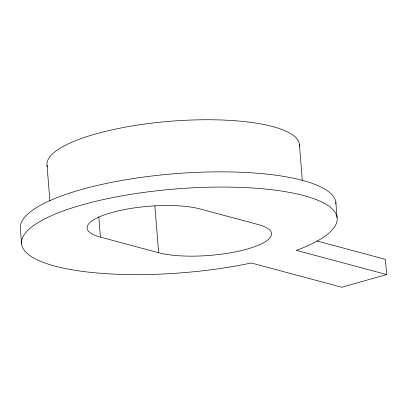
<?xml version="1.0" encoding="UTF-8"?>
<svg xmlns="http://www.w3.org/2000/svg" width="407" height="407" viewBox="0 0 407 407"><rect width="100%" height="100%" fill="white"/><g stroke="black" fill="none" stroke-linecap="round" stroke-linejoin="round"><path stroke-width="0.61" d="M386.65 274.562L341.794 287.25L251.292 262.988A158.303 42.038 -4.6 0 1 21.958 245.782A158.303 42.038 -4.6 0 1 229.355 187.108A158.303 42.038 -4.6 0 1 297.955 249.786L296.154 250.295L386.65 274.562L385.424 259.351L316.941 240.985M100.437 237.123L158.638 252.732A63.324 16.814 -4.6 0 0 247.242 249.043A63.324 16.814 -4.6 0 0 258.236 224.552L200.035 208.949A63.324 16.814 -4.6 0 0 111.432 212.632A63.324 16.814 -4.6 0 0 100.437 237.123L98.804 216.839M335.856 202.416L337.077 217.633M299.41 144.21L302.315 180.342M154.863 205.825L158.638 252.732M47.024 165.339L49.878 200.834M21.596 244.047L20.37 228.831A158.303 42.038 -4.6 0 1 175.788 173.641A158.303 42.038 -4.6 0 1 335.943 204.004M47.365 166.901A126.643 33.628 -4.6 0 1 169.968 121.296A126.643 33.628 -4.6 0 1 299.425 146.327"/></g></svg>
